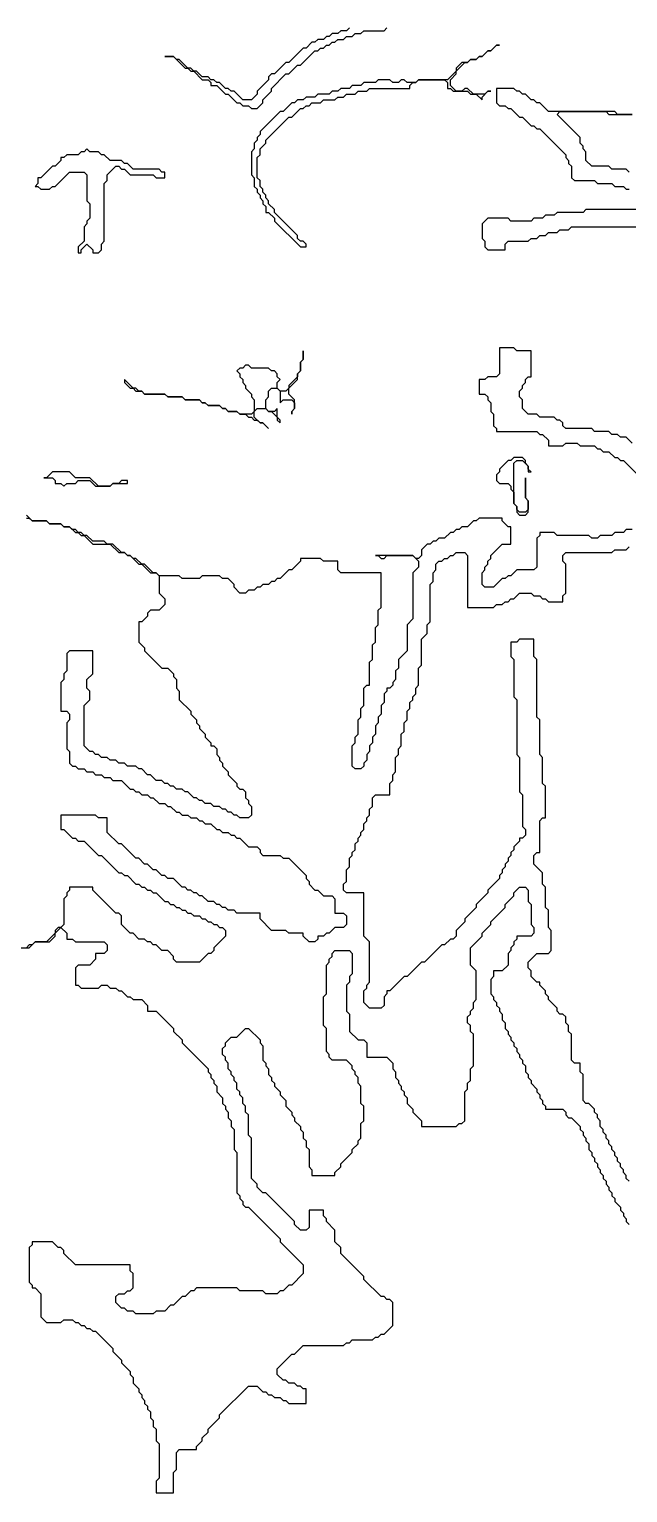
# Model space of a CAD drawing. Header units: metres. Extents: x 0 to 500, y 0 to 703.
# Drawn here: x 348.4 to 374.3, y 0.1 to 63.6 of the extents above; entities that cross this region are included whole.
import ezdxf

# ---------------------------------------------------------------- set-up
doc = ezdxf.new("R2010")
doc.units = ezdxf.units.M

msp = doc.modelspace()

# ---------------------------------------------------------------- linework, layer by layer
for points in [[(362.25, 63.625), (362.125, 63.5), (361.875, 63.5), (361.75, 63.375), (361.5, 63.375), (361.375, 63.25), (361.25, 63.25), (361.125, 63.125), (360.875, 63.125), (360.75, 63), (360.625, 63), (360.375, 62.75), (360.25, 62.75), (359.625, 62.125), (359.5, 62.125), (359, 61.625), (358.875, 61.625), (358.75, 61.5), (358.75, 61.375), (358.25, 60.875), (358.25, 60.75), (358, 60.5), (357.625, 60.5), (357.25, 60.875), (357.125, 60.875), (357, 61), (356.875, 61), (356.625, 61.25), (356.5, 61.25), (356.375, 61.375), (356.25, 61.375), (356.125, 61.5), (355.875, 61.5), (355.625, 61.75), (355.5, 61.75), (355.375, 61.875), (355.25, 61.875), (354.875, 62.25), (354.75, 62.25), (354.625, 62.375), (354.25, 62.375), (354.625, 62.375), (355.125, 61.875), (355.25, 61.875), (355.375, 61.75), (355.5, 61.75), (355.875, 61.375), (356.125, 61.375), (356.25, 61.25), (356.25, 61.125), (356.5, 61.125), (356.875, 60.75), (357, 60.75), (357.375, 60.375), (357.5, 60.375), (357.625, 60.25), (357.875, 60.25), (358, 60.125), (358.25, 60.125), (358.5, 60.375), (358.5, 60.5), (358.875, 60.875), (358.875, 61), (359.5, 61.625), (359.625, 61.625), (360, 62), (360.125, 62), (360.75, 62.625), (360.875, 62.625), (361, 62.75), (361.125, 62.75), (361.25, 62.875), (361.375, 62.875), (361.5, 63), (361.625, 63), (361.75, 63.125), (362, 63.125), (362.125, 63.25), (362.375, 63.25), (362.5, 63.375), (362.75, 63.375), (362.875, 63.5), (363.75, 63.5), (363.875, 63.625)], [(374.5, 59.875), (373.875, 59.875), (373.75, 60), (370.875, 60), (370.5, 60.375), (370.375, 60.375), (370.25, 60.5), (370.125, 60.5), (369.875, 60.75), (369.75, 60.75), (369.625, 60.875), (369.5, 60.875), (369.375, 61), (368.625, 61), (368.625, 60.375), (368.75, 60.25), (369, 60.25), (369.125, 60.125), (369.25, 60.125), (369.625, 59.75), (369.75, 59.75), (370.125, 59.375), (370.25, 59.375), (370.375, 59.25), (370.5, 59.25), (371.625, 58.125), (371.625, 58), (371.75, 57.875), (371.75, 57.75), (371.875, 57.625), (371.875, 57.125), (372, 57), (372.875, 57), (373, 56.875), (373.625, 56.875), (373.75, 56.75), (374.125, 56.75), (374.25, 56.625), (374.375, 56.625)], [(374.375, 57.375), (374.25, 57.5), (373.625, 57.5), (373.5, 57.625), (372.75, 57.625), (372.5, 57.875), (372.5, 58.25), (372.375, 58.375), (372.375, 58.5), (372.25, 58.625), (372.25, 58.875), (371.25, 59.875), (371.375, 60), (373.375, 60), (373.5, 59.875), (374.5, 59.875)], [(375.125, 55.75), (372.5, 55.75), (372.375, 55.625), (371.25, 55.625), (371.125, 55.5), (370.75, 55.5), (370.625, 55.375), (370.25, 55.375), (370.125, 55.25), (369.25, 55.25), (369.125, 55.375), (368.25, 55.375), (368, 55.125), (368, 54.5), (368.125, 54.375), (368.125, 54.125), (368.25, 54), (369, 54), (369, 54.25), (369.125, 54.375), (370, 54.375), (370.125, 54.5), (370.375, 54.5), (370.5, 54.625), (370.75, 54.625), (370.875, 54.75), (371.25, 54.75), (371.375, 54.875), (371.75, 54.875), (371.875, 55), (375.5, 55)], [(374.5, 45.625), (374.25, 45.875), (374, 45.875), (373.875, 46), (373.625, 46), (373.5, 46.125), (372.875, 46.125), (372.75, 46.25), (371.625, 46.25), (371.5, 46.375), (371.5, 46.5), (371.375, 46.625), (371.25, 46.625), (371.125, 46.75), (370.5, 46.75), (370.375, 46.875), (370, 46.875), (369.75, 47.125), (369.75, 47.5), (369.625, 47.625), (369.625, 47.875), (369.75, 48), (369.75, 48.125), (369.875, 48.25), (369.875, 48.375), (370, 48.5), (370.125, 48.5), (370.125, 49.625), (369.5, 49.625), (369.375, 49.75), (368.75, 49.75), (368.75, 48.625), (368.625, 48.5), (368.25, 48.5), (368.125, 48.375), (367.875, 48.375), (367.875, 47.75), (368.125, 47.75), (368.25, 47.625), (368.25, 47.5), (368.375, 47.375), (368.375, 47), (368.5, 46.875), (368.5, 46.375), (368.625, 46.25), (368.625, 46.125), (370.375, 46.125), (370.5, 46), (370.625, 46), (370.875, 45.75), (370.875, 45.5), (371.5, 45.5), (371.625, 45.625), (372.125, 45.625), (372.25, 45.5), (372.875, 45.5), (373, 45.375), (373.125, 45.375), (373.25, 45.25), (373.5, 45.25), (373.75, 45), (373.875, 45), (374, 44.875), (374.125, 44.875), (375.25, 43.75)], [(374.5, 41.875), (374.25, 41.875), (374.125, 41.75), (373.75, 41.75), (373.625, 41.625), (373.125, 41.625), (373, 41.5), (372.75, 41.5), (372.625, 41.625), (371.25, 41.625), (371.125, 41.75), (370.5, 41.75), (370.5, 41.625), (370.375, 41.5), (370.375, 40.25), (370.25, 40.125), (369.5, 40.125), (369.25, 39.875), (369.125, 39.875), (369, 39.75), (368.875, 39.75), (368.5, 39.375), (368.125, 39.375), (368, 39.5), (368, 40), (368.125, 40.125), (368.125, 40.25), (368.25, 40.375), (368.25, 40.5), (368.375, 40.625), (368.375, 40.75), (368.875, 41.25), (369.25, 41.25), (369.25, 42), (369.125, 42), (368.875, 42.25), (368.875, 42.375), (367.875, 42.375), (367.75, 42.25), (367.625, 42.25), (367.375, 42), (367.125, 42), (367, 41.875), (366.875, 41.875), (366.75, 41.75), (366.625, 41.75), (366.375, 41.5), (366.125, 41.5), (366, 41.375), (365.875, 41.375), (365.75, 41.25), (365.625, 41.25), (365.375, 41), (365.375, 40.75), (365.25, 40.625), (365.125, 40.625), (365, 40.75), (363.375, 40.75), (363.5, 40.75), (363.625, 40.625), (363.75, 40.625), (363.875, 40.75), (365, 40.75), (365.25, 40.5), (365.25, 40.25), (365, 40), (365, 38), (364.75, 37.75), (364.75, 36.625), (364.375, 36.25), (364.375, 35.875), (364.25, 35.75), (364.25, 35.375), (364.125, 35.25), (364.125, 35.125), (364, 35), (363.875, 35), (363.875, 34.875), (363.75, 34.75), (363.75, 34.375), (363.625, 34.25), (363.625, 33.875), (363.5, 33.75), (363.5, 33.5), (363.375, 33.375), (363.375, 33), (363.25, 32.875), (363.25, 32.625), (363.125, 32.5), (363.125, 32.25), (363, 32.125), (363, 31.875), (362.875, 31.75), (362.875, 31.625), (362.75, 31.5), (362.5, 31.5), (362.375, 31.625), (362.375, 32.5), (362.5, 32.625), (362.5, 32.875), (362.625, 33), (362.625, 33.625), (362.75, 33.75), (362.75, 34.125), (362.875, 34.25), (362.875, 35), (363, 35.125), (363.125, 35.125), (363.125, 36.125), (363.25, 36.25), (363.25, 36.875), (363.375, 37), (363.375, 37.625), (363.5, 37.75), (363.5, 38.375), (363.625, 38.5), (363.625, 40), (361.875, 40), (361.75, 40.125), (361.75, 40.5), (361.125, 40.5), (361, 40.625), (360.125, 40.625), (360.125, 40.5), (359.75, 40.125), (359.625, 40.125), (359.25, 39.75), (359.125, 39.75), (359, 39.625), (358.875, 39.625), (358.75, 39.5), (358.5, 39.5), (358.375, 39.375), (358.25, 39.375), (358.125, 39.25), (357.875, 39.25), (357.75, 39.125), (357.5, 39.125), (357.25, 39.375), (357.25, 39.5), (357, 39.75), (356.75, 39.75), (356.625, 39.875), (355.875, 39.875), (355.75, 39.75), (355, 39.75), (354.875, 39.875), (354, 39.875), (353.875, 40), (353.75, 40), (353.375, 40.375), (353.25, 40.375), (353, 40.625), (352.875, 40.625), (352.75, 40.75), (352.625, 40.75), (352.5, 40.875), (352.375, 40.875), (352, 41.25), (351.75, 41.25), (351.625, 41.375), (351.125, 41.375), (350.875, 41.625), (350.75, 41.625), (350.625, 41.75), (350.5, 41.75), (350.375, 41.875), (350.25, 41.875), (350.125, 42), (349.875, 42), (349.75, 42.125), (349.25, 42.125), (349.125, 42.25), (348.5, 42.25), (348.25, 42.5)], [(348.25, 42.375), (348.375, 42.375), (348.5, 42.25), (349.125, 42.25), (349.25, 42.125), (349.75, 42.125), (349.875, 42), (350.125, 42), (350.375, 41.75), (350.5, 41.75), (350.625, 41.625), (350.75, 41.625), (351.125, 41.25), (351.875, 41.25), (352.25, 40.875), (352.5, 40.875), (352.625, 40.75), (352.75, 40.75), (353.125, 40.375), (353.25, 40.375), (353.625, 40), (353.875, 40), (354, 39.875), (354, 39.125), (354.25, 38.875), (354.25, 38.625), (354, 38.375), (353.625, 38.375), (353.5, 38.25), (353.5, 38.125), (353.25, 37.875), (353.125, 37.875), (353.125, 37), (353.375, 36.75), (353.375, 36.625), (354.125, 35.875), (354.375, 35.875), (354.625, 35.625), (354.625, 35.5), (354.75, 35.375), (354.75, 35), (354.875, 34.875), (354.875, 34.5), (355.375, 34), (355.375, 33.875), (355.625, 33.625), (355.625, 33.5), (355.75, 33.375), (355.75, 33.25), (356, 33), (356, 32.875), (356.25, 32.625), (356.25, 32.5), (356.375, 32.5), (356.5, 32.375), (356.5, 32.125), (356.625, 32), (356.625, 31.875), (356.75, 31.75), (356.75, 31.625), (357, 31.375), (357, 31.25), (357.375, 30.875), (357.375, 30.75), (357.5, 30.625), (357.625, 30.625), (357.75, 30.5), (357.75, 30.25), (357.875, 30.125), (357.875, 30), (358, 29.875), (358, 29.5), (357.875, 29.375), (357.5, 29.375), (357.375, 29.5), (357.25, 29.5), (357.125, 29.625), (357, 29.625), (356.875, 29.75), (356.75, 29.75), (356.625, 29.875), (356.375, 29.875), (356.25, 30), (356, 30), (355.875, 30.125), (355.75, 30.125), (355.625, 30.25), (355.5, 30.25), (355.25, 30.5), (355.125, 30.5), (355, 30.625), (354.75, 30.625), (354.625, 30.75), (354.5, 30.75), (354.375, 30.875), (354.25, 30.875), (354.125, 31), (353.875, 31), (353.625, 31.25), (353.5, 31.25), (353.25, 31.5), (353.125, 31.5), (353, 31.625), (352.625, 31.625), (352.5, 31.75), (352.25, 31.75), (352.125, 31.875), (351.875, 31.875), (351.75, 32), (351.5, 32), (351.375, 32.125), (351.25, 32.125), (351.125, 32.25), (351, 32.25), (350.75, 32.5), (350.75, 34.25), (351, 34.5), (351, 34.875), (350.875, 35), (350.875, 35.375), (351.125, 35.625), (351.125, 36.625), (350.125, 36.625), (350, 36.5), (350, 35.75), (349.875, 35.625), (349.875, 35.375), (349.75, 35.25), (349.75, 34), (350, 34), (350.125, 33.875), (350.125, 33.625), (350, 33.5), (350, 32.375), (350.125, 32.25), (350.125, 31.75), (350.25, 31.625), (350.375, 31.625), (350.5, 31.5), (350.75, 31.5), (350.875, 31.375), (351.125, 31.375), (351.25, 31.25), (351.5, 31.25), (351.625, 31.125), (351.875, 31.125), (352, 31), (352.375, 31), (352.75, 30.625), (352.875, 30.625), (353, 30.5), (353.125, 30.5), (353.25, 30.375), (353.5, 30.375), (353.625, 30.25), (353.75, 30.25), (354, 30), (354.25, 30), (354.375, 29.875), (354.5, 29.875), (354.75, 29.625), (354.875, 29.625), (355, 29.5), (355.25, 29.5), (355.375, 29.375), (355.625, 29.375), (355.75, 29.25), (355.875, 29.25), (356, 29.125), (356.25, 29.125), (356.5, 28.875), (356.625, 28.875), (356.75, 28.75), (357, 28.75), (357.125, 28.625), (357.25, 28.625), (357.375, 28.5), (357.5, 28.5), (357.875, 28.125), (358.25, 28.125), (358.375, 28), (358.375, 27.875), (358.5, 27.75), (359.25, 27.75), (359.375, 27.625), (359.625, 27.625), (360.375, 26.875), (360.375, 26.75), (360.5, 26.625), (360.5, 26.5), (360.75, 26.25), (360.875, 26.25), (361.125, 26), (361.5, 26), (361.625, 25.875), (361.625, 25.25), (362, 25.25), (362.125, 25.125), (362.125, 24.75), (362, 24.625), (361.625, 24.625), (361.375, 24.375), (361.25, 24.375), (361.125, 24.25), (360.875, 24.25), (360.875, 24.125), (360.75, 24), (360.5, 24), (360.25, 24.25), (360.25, 24.375), (359.625, 24.375), (359.5, 24.5), (358.875, 24.5), (358.375, 25), (358.375, 25.25), (357.375, 25.25), (357.25, 25.375), (357, 25.375), (356.875, 25.5), (356.75, 25.5), (356.625, 25.625), (356.5, 25.625), (356.375, 25.75), (356.125, 25.75), (355.875, 26), (355.75, 26), (355.625, 26.125), (355.5, 26.125), (355.375, 26.25), (355.25, 26.25), (355.125, 26.375), (355, 26.375), (354.625, 26.75), (354.375, 26.75), (354.25, 26.875), (354.125, 26.875), (353.875, 27.125), (353.75, 27.125), (353.5, 27.375), (353.375, 27.375), (353.125, 27.625), (353, 27.625), (352.375, 28.25), (352.25, 28.25), (351.75, 28.75), (351.75, 29.375), (351.375, 29.375), (351.25, 29.5), (349.75, 29.5), (349.75, 28.875), (349.875, 28.875), (350.25, 28.5), (350.375, 28.5), (350.5, 28.375), (350.75, 28.375), (351.375, 27.75), (351.5, 27.75), (352.25, 27), (352.375, 27), (352.5, 26.875), (352.625, 26.875), (353, 26.5), (353.125, 26.5), (353.25, 26.375), (353.375, 26.375), (353.5, 26.25), (353.625, 26.25), (353.75, 26.125), (353.875, 26.125), (354.25, 25.75), (354.375, 25.75), (354.5, 25.625), (354.625, 25.625), (354.75, 25.5), (354.875, 25.5), (355, 25.375), (355.125, 25.375), (355.25, 25.25), (355.375, 25.25), (355.5, 25.125), (355.75, 25.125), (355.875, 25), (356, 25), (356.125, 24.875), (356.25, 24.875), (356.375, 24.75), (356.5, 24.75), (356.625, 24.625), (356.75, 24.625), (356.875, 24.5), (356.875, 24.25), (356.375, 23.75), (356.375, 23.625), (356.25, 23.5), (356.125, 23.5), (355.75, 23.125), (354.75, 23.125), (354.625, 23.25), (354.625, 23.375), (354.375, 23.625), (354.125, 23.625), (353.875, 23.875), (353.75, 23.875), (353.625, 24), (353.5, 24), (353.375, 24.125), (353.125, 24.125), (352.875, 24.375), (352.75, 24.375), (352.375, 24.75), (352.375, 25.125), (352.25, 25.25), (352.125, 25.25), (351.125, 26.25), (351.125, 26.375), (350.125, 26.375), (350.125, 26.25), (350, 26.125), (350, 26), (349.875, 25.875), (349.875, 24.75), (349.75, 24.625), (349.625, 24.625), (349.5, 24.5), (349.5, 24.375), (349.125, 24), (348.625, 24), (348.5, 23.875), (348.375, 23.875), (348.25, 23.75)], [(374.375, 13.625), (374.25, 13.75), (374.25, 13.875), (374.125, 14), (374.125, 14.125), (374, 14.25), (374, 14.375), (373.875, 14.5), (373.875, 14.625), (373.75, 14.75), (373.75, 14.875), (373.625, 15), (373.625, 15.125), (373.5, 15.25), (373.5, 15.375), (373.375, 15.5), (373.375, 15.625), (373.25, 15.75), (373.25, 15.875), (373.125, 16), (373.125, 16.25), (373, 16.375), (373, 16.5), (372.875, 16.625), (372.875, 16.75), (372.625, 17), (372.5, 17), (372.375, 17.125), (372.375, 18.25), (372.25, 18.375), (372.25, 18.75), (372, 18.75), (371.875, 18.875), (371.875, 20), (371.75, 20.125), (371.75, 20.375), (371.625, 20.5), (371.625, 20.75), (371.5, 20.875), (371.375, 20.875), (371.25, 21), (371.25, 21.125), (370.875, 21.5), (370.875, 21.625), (370.75, 21.75), (370.75, 21.875), (370.5, 22.125), (370.5, 22.25), (370.375, 22.25), (370.125, 22.5), (370.125, 22.75), (370, 22.875), (370, 23.125), (370.375, 23.5), (370.875, 23.5), (371, 23.625), (371, 24.5), (370.875, 24.625), (370.875, 25.375), (370.75, 25.5), (370.75, 26.375), (370.625, 26.5), (370.625, 27), (370.25, 27.375), (370.25, 27.75), (370.375, 27.875), (370.5, 27.875), (370.5, 29.25), (370.625, 29.375), (370.75, 29.375), (370.75, 30.75), (370.625, 30.875), (370.625, 32), (370.5, 32.125), (370.5, 33.625), (370.375, 33.75), (370.375, 36.25), (370.25, 36.375), (370.25, 37.125), (369.625, 37.125), (369.5, 37), (369.25, 37), (369.25, 36.375), (369.375, 36.25), (369.375, 34.625), (369.5, 34.5), (369.5, 32.125), (369.625, 32), (369.625, 30.5), (369.75, 30.375), (369.75, 29), (369.875, 28.875), (369.875, 28.625), (369.75, 28.5), (369.625, 28.5), (369.625, 28.375), (369.375, 28.125), (369.375, 28), (369.25, 27.875), (369.25, 27.75), (369.125, 27.625), (369.125, 27.5), (369, 27.375), (369, 27.25), (368.875, 27.125), (368.875, 27), (368.75, 26.875), (368.75, 26.75), (368.25, 26.25), (368.25, 26.125), (367.75, 25.625), (367.75, 25.5), (367.25, 25), (367.25, 24.875), (366.875, 24.5), (366.875, 24.25), (366.75, 24.125), (366.625, 24.125), (366.375, 23.875), (366.25, 23.875), (365.5, 23.125), (365.375, 23.125), (364.75, 22.5), (364.625, 22.5), (364, 21.875), (363.875, 21.875), (363.875, 21.75), (363.75, 21.625), (363.75, 21.25), (363.625, 21.125), (363.125, 21.125), (362.875, 21.375), (362.875, 21.875), (363, 22), (363, 22.125), (363.125, 22.25), (363.125, 24), (362.875, 24.25), (362.875, 26.125), (362.125, 26.125), (362, 26.25), (362, 26.5), (362.125, 26.625), (362.125, 27.125), (362.25, 27.25), (362.25, 27.625), (362.375, 27.75), (362.375, 27.875), (362.5, 28), (362.5, 28.25), (362.625, 28.375), (362.625, 28.5), (362.75, 28.625), (362.75, 28.75), (362.875, 28.875), (362.875, 29.125), (363, 29.25), (363, 29.375), (363.125, 29.5), (363.125, 29.75), (363.25, 29.875), (363.25, 30.25), (363.375, 30.375), (364, 30.375), (364, 30.875), (364.125, 31), (364.125, 31.25), (364.25, 31.375), (364.25, 32), (364.375, 32.125), (364.375, 32.375), (364.5, 32.5), (364.5, 33), (364.625, 33.125), (364.625, 33.5), (364.75, 33.625), (364.75, 34), (364.875, 34.125), (364.875, 34.375), (365, 34.5), (365, 34.625), (365.125, 34.75), (365.125, 35), (365.25, 35.125), (365.25, 35.875), (365.375, 36), (365.375, 37.125), (365.625, 37.375), (365.625, 37.75), (365.75, 37.875), (365.75, 39.5), (365.875, 39.625), (365.875, 40), (366, 40.125), (366, 40.375), (366.125, 40.5), (366.25, 40.5), (366.375, 40.625), (366.5, 40.625), (366.625, 40.75), (366.75, 40.75), (366.875, 40.875), (367.25, 40.875), (367.375, 40.75), (367.375, 38.5), (368.5, 38.5), (368.625, 38.625), (368.875, 38.625), (369, 38.75), (369.125, 38.75), (369.25, 38.875), (369.375, 38.875), (369.625, 39.125), (370.125, 39.125), (370.25, 39), (370.5, 39), (370.625, 38.875), (370.75, 38.875), (370.875, 38.75), (371.5, 38.75), (371.5, 39), (371.625, 39.125), (371.625, 40.375), (371.5, 40.5), (371.5, 40.75), (371.625, 40.875), (373.625, 40.875), (373.75, 41), (374.25, 41), (374.375, 41.125)], [(347.625, 23.75), (348.375, 23.75), (348.625, 24), (349.25, 24), (349.5, 24.25), (349.5, 24.375), (349.75, 24.625), (350, 24.375), (350, 24.125), (350.25, 24.125), (350.375, 24), (351.625, 24), (351.75, 23.875), (351.75, 23.625), (351.625, 23.5), (351.25, 23.5), (351.25, 23.25), (351, 23), (350.5, 23), (350.375, 22.875), (350.375, 22.125), (350.5, 22.125), (350.625, 22), (351.375, 22), (351.5, 22.125), (351.75, 22.125), (351.875, 22), (352.125, 22), (352.25, 21.875), (352.375, 21.875), (352.625, 21.625), (352.75, 21.625), (352.875, 21.5), (353.25, 21.5), (353.5, 21.25), (353.5, 21), (353.875, 21), (354.625, 20.25), (354.625, 20.125), (355, 19.75), (355, 19.625), (356.125, 18.5), (356.125, 18.375), (356.25, 18.25), (356.25, 18.125), (356.375, 18), (356.375, 17.875), (356.5, 17.75), (356.5, 17.5), (356.75, 17.25), (356.75, 17), (356.875, 16.875), (356.875, 16.75), (357, 16.625), (357, 16.375), (357.125, 16.25), (357.125, 16), (357.25, 15.875), (357.25, 15), (357.375, 14.875), (357.375, 13.125), (357.5, 13), (357.5, 12.875), (357.625, 12.75), (357.625, 12.625), (357.75, 12.5), (357.875, 12.5), (359.25, 11.125), (359.25, 11), (360.25, 10), (360.25, 9.625), (359.75, 9.125), (359.625, 9.125), (359.375, 8.875), (359.25, 8.875), (359.125, 8.75), (358.625, 8.75), (358.5, 8.875), (357.5, 8.875), (357.375, 9), (355.625, 9), (355.5, 8.875), (355.375, 8.875), (355.125, 8.625), (355, 8.625), (354.625, 8.25), (354.5, 8.25), (354.25, 8), (353.875, 8), (353.75, 7.875), (353, 7.875), (352.875, 8), (352.625, 8), (352.5, 8.125), (352.375, 8.125), (352.125, 8.375), (352.125, 8.625), (352.25, 8.75), (352.5, 8.75), (352.625, 8.875), (352.75, 8.875), (352.875, 9), (352.875, 9.625), (352.75, 9.75), (352.75, 10), (350.375, 10), (349.875, 10.5), (349.875, 10.625), (349.75, 10.75), (349.625, 10.75), (349.375, 11), (348.5, 11), (348.5, 10.875), (348.375, 10.75), (348.375, 9.25), (348.5, 9.125), (348.5, 9), (348.625, 9), (348.875, 8.75), (348.875, 7.75), (349.125, 7.5), (349.75, 7.5), (349.875, 7.625), (350.25, 7.625), (350.375, 7.5), (350.5, 7.5), (350.625, 7.375), (350.75, 7.375), (350.875, 7.25), (351, 7.25), (351.125, 7.125), (351.25, 7.125), (352, 6.375), (352, 6.25), (352.375, 5.875), (352.375, 5.75), (352.75, 5.375), (352.75, 5.25), (352.875, 5.125), (352.875, 4.875), (353.125, 4.625), (353.125, 4.5), (353.25, 4.375), (353.25, 4.25), (353.375, 4.125), (353.375, 4), (353.5, 3.875), (353.5, 3.75), (353.625, 3.625), (353.625, 3.375), (353.75, 3.25), (353.75, 3), (353.875, 2.875), (353.875, 2.375), (354, 2.25), (354, 0.75), (353.875, 0.625), (353.875, 0.125), (354.625, 0.125), (354.625, 1), (354.75, 1.125), (354.75, 1.875), (354.875, 2), (355.625, 2), (355.625, 2.125), (355.875, 2.375), (355.875, 2.5), (356.125, 2.75), (356.125, 2.875), (356.625, 3.375), (356.625, 3.5), (357.875, 4.75), (358.25, 4.75), (358.5, 4.5), (358.625, 4.5), (358.75, 4.375), (358.875, 4.375), (359, 4.25), (359.25, 4.25), (359.375, 4.125), (359.5, 4.125), (359.625, 4), (360.375, 4), (360.375, 4.625), (360.25, 4.625), (360.125, 4.75), (360, 4.75), (359.875, 4.875), (359.625, 4.875), (359.5, 5), (359.375, 5), (359.125, 5.25), (359.125, 5.5), (359.75, 6.125), (359.875, 6.125), (360.25, 6.5), (362, 6.5), (362.125, 6.625), (362.25, 6.625), (362.375, 6.75), (363.25, 6.75), (363.375, 6.875), (363.5, 6.875), (363.625, 7), (363.75, 7), (364.125, 7.375), (364.125, 8.375), (364, 8.5), (363.875, 8.5), (363.75, 8.625), (363.625, 8.625), (362.875, 9.375), (362.875, 9.5), (361.875, 10.5), (361.875, 10.75), (361.625, 11), (361.625, 11.5), (361.25, 11.875), (361.25, 12), (361.125, 12.125), (361.125, 12.375), (360.5, 12.375), (360.5, 11.625), (360.375, 11.5), (360.125, 11.5), (359.875, 11.75), (359.875, 11.875), (358.625, 13.125), (358.5, 13.125), (358.25, 13.375), (358.25, 13.5), (358, 13.75), (358, 15.5), (357.875, 15.625), (357.875, 16.5), (357.75, 16.625), (357.75, 16.875), (357.625, 17), (357.625, 17.25), (357.5, 17.375), (357.5, 17.5), (357.375, 17.625), (357.375, 17.875), (357.25, 18), (357.25, 18.125), (357.125, 18.25), (357.125, 18.375), (357, 18.5), (357, 18.75), (356.875, 18.875), (356.875, 19), (356.75, 19.125), (356.75, 19.375), (356.875, 19.5), (356.875, 19.625), (357.125, 19.875), (357.375, 19.875), (357.75, 20.25), (357.875, 20.25), (358.375, 19.75), (358.375, 19.625), (358.5, 19.5), (358.5, 18.875), (358.625, 18.75), (358.625, 18.625), (358.75, 18.5), (358.75, 18.25), (358.875, 18.125), (358.875, 18), (359, 17.875), (359, 17.75), (359.25, 17.5), (359.25, 17.375), (359.5, 17.125), (359.5, 16.875), (359.75, 16.625), (359.75, 16.5), (359.875, 16.375), (359.875, 16.25), (360.125, 16), (360.125, 15.875), (360.25, 15.75), (360.25, 15.5), (360.375, 15.375), (360.375, 15.125), (360.5, 15), (360.5, 14.25), (360.625, 14.125), (360.625, 13.875), (361.625, 13.875), (361.625, 14), (361.875, 14.25), (361.875, 14.375), (362.375, 14.875), (362.375, 15), (362.625, 15.25), (362.625, 15.375), (362.75, 15.5), (362.75, 16.125), (362.875, 16.25), (362.875, 16.875), (362.75, 17), (362.75, 17.75), (362.625, 17.875), (362.625, 18.125), (362.5, 18.25), (362.5, 18.375), (362.375, 18.5), (362.375, 18.625), (362.125, 18.875), (361.5, 18.875), (361.375, 19), (361.375, 19.125), (361.25, 19.25), (361.25, 20.25), (361.125, 20.375), (361.125, 21.625), (361.25, 21.75), (361.25, 23), (361.375, 23.125), (361.375, 23.25), (361.5, 23.375), (361.5, 23.5), (361.625, 23.625), (362.25, 23.625), (362.375, 23.5), (362.375, 22.625), (362.25, 22.5), (362.25, 22.25), (362.125, 22.125), (362.125, 21), (362.25, 20.875), (362.25, 20.125), (362.625, 19.75), (362.875, 19.75), (363, 19.625), (363, 19), (363.875, 19), (364.125, 18.75), (364.125, 18.5), (364.25, 18.375), (364.25, 18.125), (364.375, 18), (364.375, 17.875), (364.5, 17.75), (364.5, 17.625), (364.625, 17.5), (364.625, 17.375), (364.75, 17.25), (364.75, 17), (365, 16.75), (365, 16.625), (365.375, 16.25), (365.375, 16), (366.875, 16), (367, 16.125), (367.125, 16.125), (367.25, 16.25), (367.25, 17.5), (367.375, 17.625), (367.375, 17.875), (367.5, 18), (367.5, 18.5), (367.625, 18.625), (367.625, 20), (367.5, 20.125), (367.5, 20.375), (367.375, 20.5), (367.375, 20.75), (367.5, 20.875), (367.5, 21), (367.625, 21.125), (367.625, 21.375), (367.75, 21.5), (367.75, 22.75), (367.5, 23), (367.5, 23.75), (368, 24.25), (368, 24.375), (368.375, 24.75), (368.375, 24.875), (369, 25.5), (369, 25.625), (369.375, 26), (369.375, 26.125), (369.625, 26.375), (369.875, 26.375), (370, 26.25), (370, 25.75), (370.125, 25.625), (370.125, 24.75), (370.25, 24.625), (370.25, 24.375), (370.125, 24.25), (369.5, 24.25), (369.5, 24.125), (369.375, 24), (369.375, 23.875), (369.25, 23.75), (369.25, 23.625), (369.125, 23.5), (369.125, 23), (368.875, 22.75), (368.5, 22.75), (368.5, 22.5), (368.375, 22.375), (368.375, 21.75), (368.5, 21.625), (368.5, 21.5), (368.625, 21.375), (368.625, 21.25), (368.75, 21.125), (368.75, 21), (368.875, 20.875), (368.875, 20.625), (369, 20.5), (369, 20.25), (369.125, 20.125), (369.125, 20), (369.25, 19.875), (369.25, 19.75), (369.375, 19.625), (369.375, 19.5), (369.5, 19.375), (369.5, 19.25), (369.625, 19.125), (369.625, 19), (369.75, 18.875), (369.75, 18.75), (369.875, 18.625), (369.875, 18.375), (370, 18.25), (370, 18.125), (370.125, 18), (370.125, 17.875), (370.375, 17.625), (370.375, 17.5), (370.5, 17.375), (370.5, 17.25), (370.625, 17.125), (370.625, 17), (370.75, 16.875), (370.75, 16.75), (371.5, 16.75), (371.625, 16.625), (371.625, 16.5), (371.75, 16.375), (371.875, 16.375), (372.25, 16), (372.25, 15.875), (372.375, 15.75), (372.375, 15.625), (372.5, 15.5), (372.5, 15.375), (372.625, 15.25), (372.625, 15), (372.75, 14.875), (372.75, 14.75), (372.875, 14.625), (372.875, 14.5), (373, 14.375), (373, 14.25), (373.125, 14.125), (373.125, 14), (373.25, 13.875), (373.25, 13.75), (373.375, 13.625), (373.375, 13.5), (373.5, 13.375), (373.5, 13.25), (373.625, 13.125), (373.625, 13), (373.75, 12.875), (373.75, 12.75), (374, 12.5), (374, 12.375), (374.125, 12.25), (374.125, 12.125), (374.25, 12), (374.25, 11.875), (374.375, 11.75)]]:
    msp.add_lwpolyline(points)
for points in [[(368.625, 62.875), (368.375, 62.625), (368.25, 62.625), (368, 62.375), (367.875, 62.375), (367.75, 62.25), (367.5, 62.25), (367.375, 62.125), (367.125, 62.125), (366.875, 61.875), (366.875, 61.75), (366.5, 61.375), (365.25, 61.375), (365.125, 61.25), (364.75, 61.25), (364.625, 61.375), (364.5, 61.375), (364.375, 61.25), (364.125, 61.25), (364, 61.375), (363.5, 61.375), (363.375, 61.25), (362.875, 61.25), (362.75, 61.125), (362.375, 61.125), (362.25, 61), (361.875, 61), (361.75, 60.875), (361.5, 60.875), (361.375, 60.75), (360.875, 60.75), (360.75, 60.625), (360.375, 60.625), (360.25, 60.5), (360, 60.5), (359.875, 60.375), (359.75, 60.375), (359.375, 60), (359.25, 60), (358.375, 59.125), (358.375, 59), (358.25, 58.875), (358.25, 58.75), (358.125, 58.625), (358.125, 58.375), (358, 58.25), (358, 57.25), (358.125, 57.125), (358.125, 56.75), (358.25, 56.625), (358.25, 56.5), (358.375, 56.375), (358.375, 56.25), (358.5, 56.125), (358.5, 56), (358.625, 55.875), (358.625, 55.625), (358.75, 55.625), (359, 55.375), (359, 55.25), (360.125, 54.125), (360.375, 54.125), (360.375, 54.25), (360.25, 54.375), (360.125, 54.375), (360, 54.5), (360, 54.625), (359, 55.625), (359, 55.75), (358.75, 56), (358.75, 56.125), (358.625, 56.25), (358.625, 56.375), (358.5, 56.5), (358.5, 56.625), (358.375, 56.75), (358.375, 57), (358.25, 57.125), (358.25, 58), (358.375, 58.125), (358.375, 58.375), (358.625, 58.625), (358.625, 58.75), (359.625, 59.75), (359.75, 59.75), (360.125, 60.125), (360.25, 60.125), (360.375, 60.25), (360.5, 60.25), (360.625, 60.375), (361, 60.375), (361.125, 60.5), (361.625, 60.5), (361.75, 60.625), (362, 60.625), (362.125, 60.75), (362.5, 60.75), (362.625, 60.875), (363, 60.875), (363.125, 61), (364.875, 61), (364.875, 61.125), (365, 61.25), (365.125, 61.25), (365.25, 61.375), (366.375, 61.375), (366.5, 61.25), (366.5, 61), (366.625, 61), (366.75, 60.875), (367.375, 60.875), (367.5, 60.75), (367.75, 60.75), (368, 60.5), (368, 60.625), (368.25, 60.875), (368.375, 60.875), (368.25, 60.875), (368.125, 60.75), (367.625, 60.75), (367.375, 61), (367.25, 61), (367.125, 60.875), (366.875, 60.875), (366.625, 61.125), (366.625, 61.375), (366.875, 61.625), (366.875, 61.75), (367.25, 62.125), (367.375, 62.125), (367.5, 62.25), (367.75, 62.25), (367.875, 62.375), (368, 62.375), (368.25, 62.625), (368.375, 62.625), (368.625, 62.875), (368.75, 62.875)], [(350.875, 58.375), (350.75, 58.25), (350.625, 58.25), (350.5, 58.125), (350, 58.125), (349.875, 58), (349.75, 58), (349.75, 57.875), (349.5, 57.625), (349.375, 57.625), (348.875, 57.125), (348.75, 57.125), (348.75, 56.875), (348.625, 56.75), (348.75, 56.75), (348.875, 56.625), (349.25, 56.625), (349.375, 56.75), (349.5, 56.75), (350.125, 57.375), (350.75, 57.375), (350.875, 57.25), (350.875, 56.125), (351, 56), (351, 55.375), (350.875, 55.25), (350.875, 55.125), (350.75, 55), (350.75, 54.375), (350.5, 54.125), (350.5, 53.875), (350.625, 53.875), (350.625, 54), (350.875, 54.25), (351.125, 54), (351.125, 53.875), (351.375, 53.875), (351.5, 54), (351.5, 54.25), (351.625, 54.375), (351.625, 56.875), (351.75, 57), (351.75, 57.25), (352.125, 57.625), (352.25, 57.625), (352.375, 57.5), (352.5, 57.5), (352.75, 57.25), (353.75, 57.25), (353.875, 57.125), (354.25, 57.125), (354.25, 57.375), (354.125, 57.375), (354, 57.5), (352.875, 57.5), (352.625, 57.75), (352.5, 57.75), (352.375, 57.875), (351.875, 57.875), (351.625, 58.125), (351.5, 58.125), (351.375, 58.25), (351, 58.25)], [(360.25, 49.625), (360.25, 49.25), (360.125, 49.125), (360.125, 48.75), (360, 48.625), (360, 48.5), (359.625, 48.125), (359.625, 48), (359.5, 47.875), (359.25, 47.875), (359.125, 48), (359.125, 48.25), (359.25, 48.375), (359.125, 48.5), (359.125, 48.625), (359, 48.75), (358.875, 48.75), (358.75, 48.875), (358, 48.875), (357.875, 49), (357.75, 49), (357.625, 48.875), (357.5, 48.875), (357.375, 48.75), (357.5, 48.625), (357.5, 48.5), (357.625, 48.375), (357.625, 48.25), (357.75, 48.125), (357.75, 48), (358, 47.75), (358, 47.625), (358.125, 47.5), (358.125, 47), (358, 46.875), (357.5, 46.875), (357.375, 47), (357, 47), (356.875, 47.125), (356.75, 47.125), (356.625, 47.25), (356.125, 47.25), (356, 47.375), (355.875, 47.375), (355.75, 47.5), (355.125, 47.5), (355, 47.625), (354.375, 47.625), (354.25, 47.75), (353.375, 47.75), (353.25, 47.875), (353.125, 47.875), (353, 48), (352.875, 48), (352.5, 48.375), (352.5, 48.25), (352.75, 48), (352.875, 48), (353, 47.875), (353.25, 47.875), (353.375, 47.75), (354.25, 47.75), (354.375, 47.625), (355, 47.625), (355.125, 47.5), (355.75, 47.5), (355.875, 47.375), (356, 47.375), (356.125, 47.25), (356.625, 47.25), (356.75, 47.125), (356.875, 47.125), (357, 47), (357.375, 47), (357.5, 46.875), (357.75, 46.875), (357.875, 46.75), (358, 46.75), (358.125, 46.625), (358.25, 46.625), (358.375, 46.5), (358.5, 46.5), (358.75, 46.25), (358.5, 46.5), (358.375, 46.5), (358.125, 46.75), (358.125, 47), (358.25, 47.125), (358.625, 47.125), (358.75, 47), (358.875, 47), (359.125, 46.75), (359.125, 46.625), (359.25, 46.5), (359.25, 46.625), (359.125, 46.75), (359.125, 47.125), (359, 47), (358.75, 47), (358.625, 47.125), (358.625, 47.5), (358.75, 47.625), (358.75, 47.875), (358.875, 48), (359.125, 48), (359.25, 47.875), (359.25, 47.375), (359.375, 47.5), (359.75, 47.5), (359.875, 47.375), (359.875, 47.125), (359.75, 47), (359.75, 46.875), (359.75, 47), (359.875, 47.125), (359.875, 47.5), (359.625, 47.75), (359.625, 48), (360, 48.375), (360, 48.625), (360.125, 48.75), (360.125, 49.125), (360.25, 49.25)], [(369.375, 45), (369.25, 44.875), (369.125, 44.875), (368.75, 44.5), (368.75, 44.375), (368.625, 44.25), (368.625, 44), (368.75, 43.875), (369.125, 43.875), (369.25, 43.75), (369.25, 43.625), (369.375, 43.5), (369.375, 43), (369.5, 42.875), (369.5, 42.625), (369.625, 42.5), (369.875, 42.5), (370, 42.625), (370, 43.125), (369.875, 43.25), (369.875, 44.125), (369.875, 43.25), (370, 43.125), (370, 42.75), (369.875, 42.625), (369.625, 42.625), (369.5, 42.75), (369.5, 42.875), (369.375, 43), (369.375, 44.75), (369.5, 44.875), (369.75, 44.875), (370, 44.625), (370, 44.375), (370.125, 44.375), (370, 44.5), (370, 44.625), (369.875, 44.75), (369.875, 44.875), (369.75, 45)], [(349.375, 44.375), (349.125, 44.125), (349, 44.125), (349.375, 44.125), (349.5, 44), (349.5, 43.875), (349.75, 43.875), (349.875, 43.75), (350, 43.875), (350.375, 43.875), (350.5, 44), (351, 44), (351.25, 43.75), (351.875, 43.75), (352, 43.875), (352.625, 43.875), (352.625, 44), (352.375, 44), (352.25, 43.875), (352, 43.875), (351.875, 43.75), (351.375, 43.75), (351, 44.125), (350.375, 44.125), (350.125, 44.375)]]:
    msp.add_lwpolyline(points, close=True)

doc.saveas('drawing.dxf')
